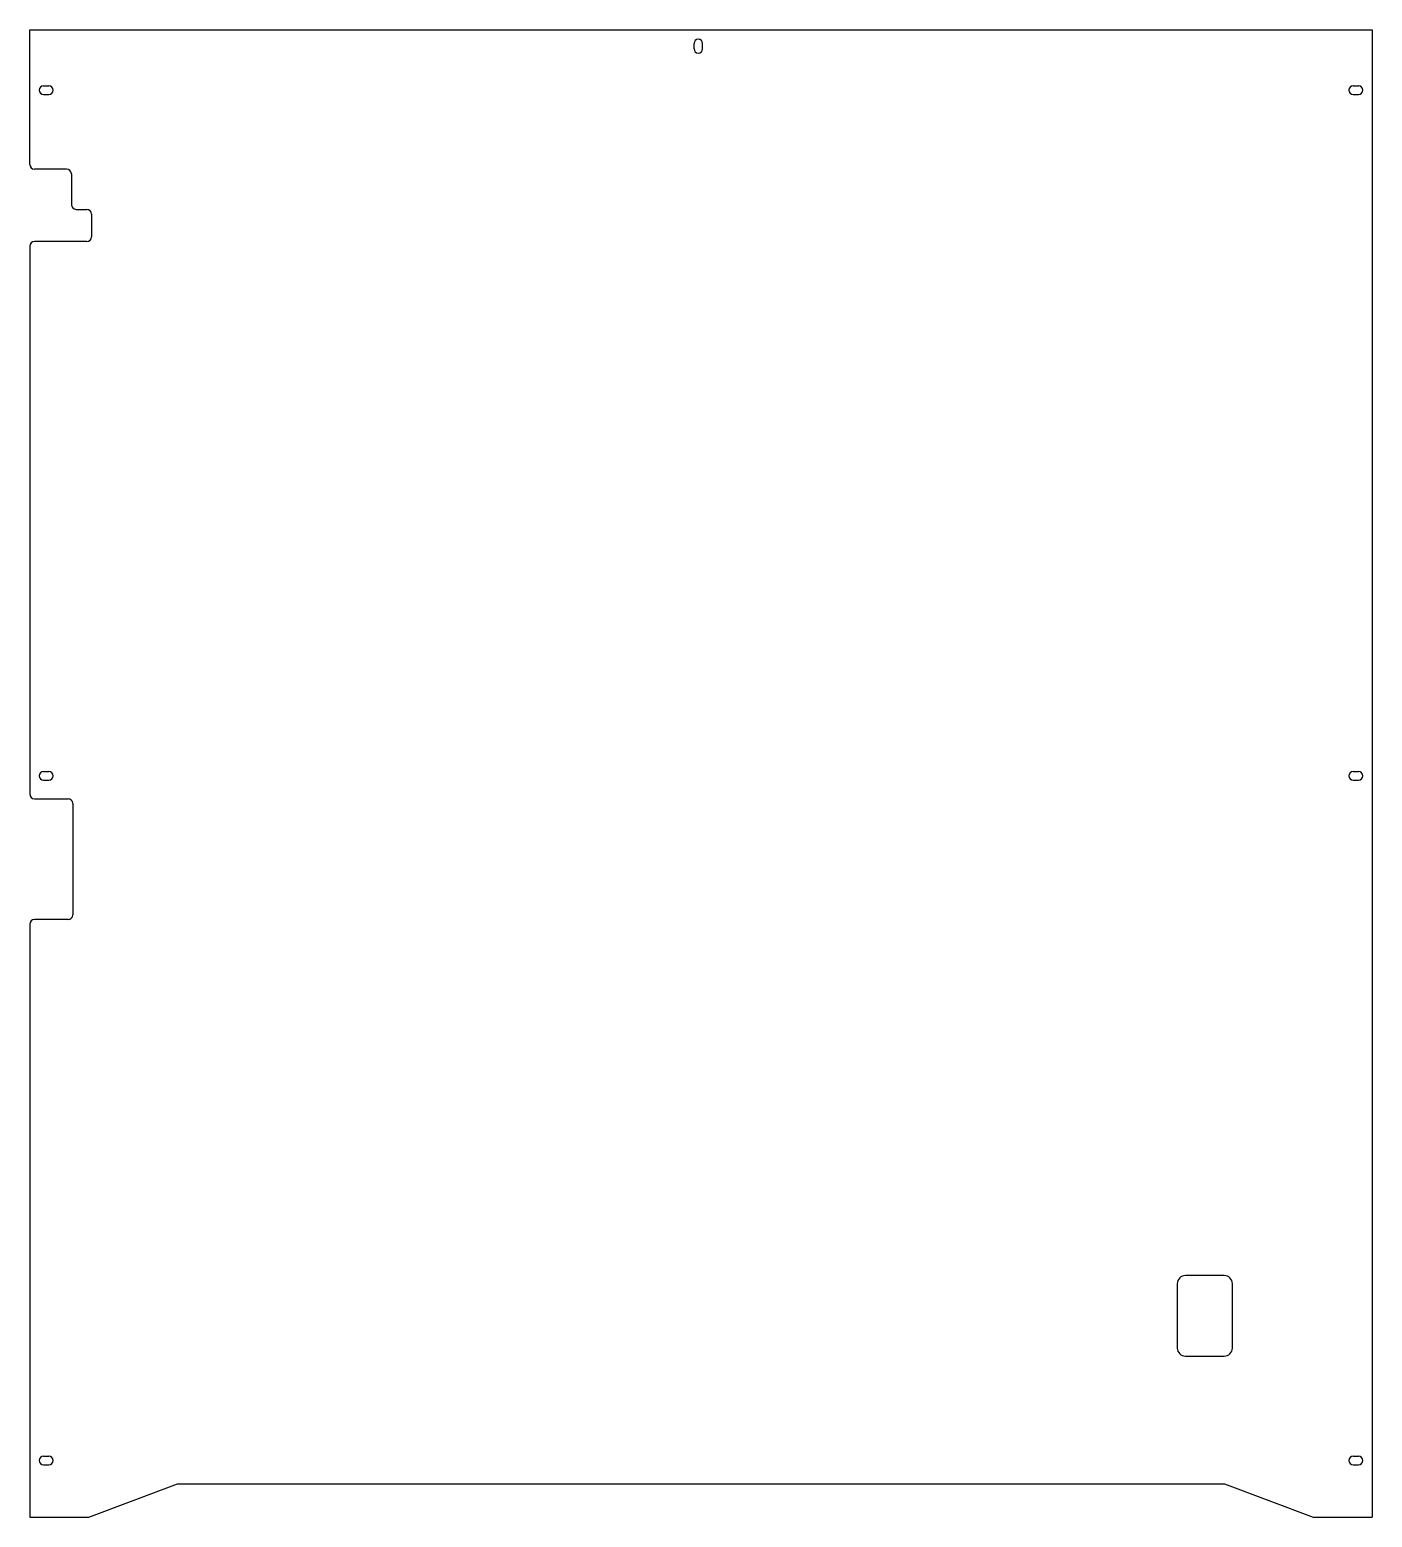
# Model space of a CAD drawing. Header units: millimetres. Extents: x 62 to 562, y 59 to 613.
import ezdxf

# ---------------------------------------------------------------- set-up
doc = ezdxf.new("R2010")
doc.units = ezdxf.units.MM

msp = doc.modelspace()

# ---------------------------------------------------------------- linework, layer by layer
for p, q in [((62.01, 612.68), (562.01, 612.68)), ((62.01, 562.53), (62.01, 612.68)), ((562.01, 612.68), (562.01, 58.68)), ((309.41, 605.58), (309.41, 607.58)), ((311.01, 609.18), (311.01, 609.18)), ((311.01, 603.98), (311.01, 603.98)), ((312.61, 605.58), (312.61, 607.58)), ((65.51, 590.18), (65.51, 590.18)), ((67.11, 591.78), (69.11, 591.78)), ((67.11, 588.58), (69.11, 588.58)), ((70.71, 590.18), (70.71, 590.18)), ((553.31, 590.18), (553.31, 590.18)), ((554.91, 591.78), (556.91, 591.78)), ((554.91, 588.58), (556.91, 588.58)), ((558.51, 590.18), (558.51, 590.18)), ((75.76, 560.78), (63.76, 560.78)), ((77.51, 559.03), (77.51, 547.53)), ((79.26, 545.78), (83.26, 545.78)), ((85.01, 544.03), (85.01, 535.53)), ((62.01, 532.03), (62.01, 328.03)), ((83.26, 533.78), (63.76, 533.78)), ((65.51, 334.78), (65.51, 334.78)), ((67.11, 336.38), (69.11, 336.38)), ((67.11, 333.18), (69.11, 333.18)), ((70.71, 334.78), (70.71, 334.78)), ((553.31, 334.78), (553.31, 334.78)), ((554.91, 336.38), (556.91, 336.38)), ((554.91, 333.18), (556.91, 333.18)), ((558.51, 334.78), (558.51, 334.78)), ((63.76, 326.28), (76.26, 326.28)), ((78.01, 324.53), (78.01, 283.03)), ((62.01, 279.53), (62.01, 58.68)), ((76.26, 281.28), (63.76, 281.28)), ((489.41, 145.68), (489.41, 121.68)), ((506.91, 148.68), (492.41, 148.68)), ((509.91, 121.68), (509.91, 145.68)), ((492.41, 118.68), (506.91, 118.68)), ((65.51, 79.78), (65.51, 79.78)), ((67.11, 81.38), (69.11, 81.38)), ((67.11, 78.18), (69.11, 78.18)), ((70.71, 79.78), (70.71, 79.78)), ((553.31, 79.78), (553.31, 79.78)), ((554.91, 81.38), (556.91, 81.38)), ((554.91, 78.18), (556.91, 78.18)), ((558.51, 79.78), (558.51, 79.78)), ((84.01, 58.68), (117.01, 71.18)), ((117.01, 71.18), (507.01, 71.18)), ((507.01, 71.18), (540.01, 58.68)), ((62.01, 58.68), (84.01, 58.68)), ((540.01, 58.68), (562.01, 58.68))]:
    msp.add_line(p, q)
for centre, radius, start, end in [((311.01, 607.58), 1.6, 90, 180), ((311.01, 605.58), 1.6, 180, 270), ((311.01, 607.58), 1.6, 0, 90), ((311.01, 605.58), 1.6, 270, 0), ((67.11, 590.18), 1.6, 90, 180), ((67.11, 590.18), 1.6, 180, 270), ((69.11, 590.18), 1.6, 0, 90), ((69.11, 590.18), 1.6, 270, 0), ((554.91, 590.18), 1.6, 90, 180), ((554.91, 590.18), 1.6, 180, 270), ((556.91, 590.18), 1.6, 0, 90), ((556.91, 590.18), 1.6, 270, 0), ((63.76, 562.53), 1.75, 180, 270), ((75.76, 559.03), 1.75, 0, 90), ((79.26, 547.53), 1.75, 180, 270), ((83.26, 544.03), 1.75, 0, 90), ((63.76, 532.03), 1.75, 90, 180), ((83.26, 535.53), 1.75, 270, 360), ((67.11, 334.78), 1.6, 90, 180), ((67.11, 334.78), 1.6, 180, 270), ((69.11, 334.78), 1.6, 0, 90), ((69.11, 334.78), 1.6, 270, 0), ((554.91, 334.78), 1.6, 90, 180), ((554.91, 334.78), 1.6, 180, 270), ((556.91, 334.78), 1.6, 0, 90), ((556.91, 334.78), 1.6, 270, 0), ((63.76, 328.03), 1.75, 180, 270), ((76.26, 324.53), 1.75, 0, 90), ((76.26, 283.03), 1.75, 270, 0), ((63.76, 279.53), 1.75, 90, 180), ((492.41, 145.68), 3, 90, 180), ((506.91, 145.68), 3, 0, 90), ((492.41, 121.68), 3, 180, 270), ((506.91, 121.68), 3, 270, 0), ((67.11, 79.78), 1.6, 90, 180), ((67.11, 79.78), 1.6, 180, 270), ((69.11, 79.78), 1.6, 0, 90), ((69.11, 79.78), 1.6, 270, 0), ((554.91, 79.78), 1.6, 90, 180), ((554.91, 79.78), 1.6, 180, 270), ((556.91, 79.78), 1.6, 0, 90), ((556.91, 79.78), 1.6, 270, 0)]:
    msp.add_arc(centre, radius, start, end)

doc.saveas('drawing.dxf')
